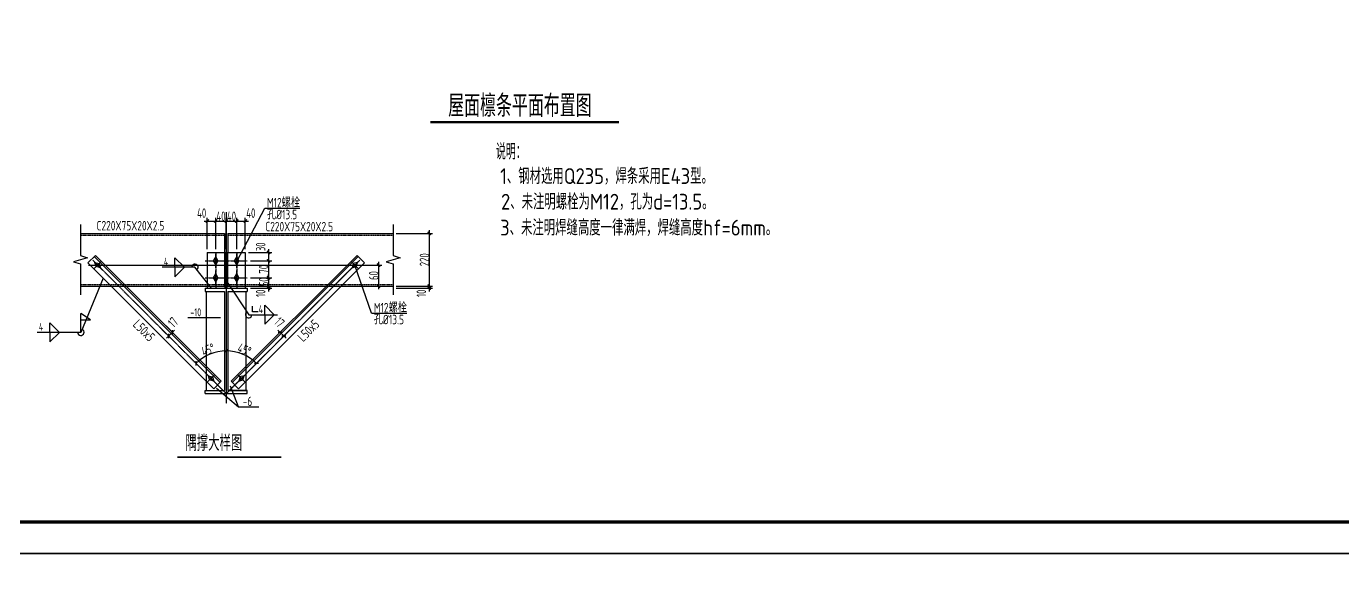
# Model space of a CAD drawing. Extents: x -73672 to 366960, y -527333 to 140666.
# Drawn here: x 250226 to 291866, y -359608 to -342457 of the extents above; entities that cross this region are included whole.
import ezdxf
from ezdxf.enums import TextEntityAlignment as Align

# ---------------------------------------------------------------- set-up
doc = ezdxf.new("R2010")
doc.units = 0
doc.header["$LTSCALE"] = 1000
doc.header["$MEASUREMENT"] = 0
for name, pattern in [('CENTER2', [1.125, 0.75, -0.125, 0.125, -0.125]), ('DASHED', [19.05, 12.7, -6.35]), ('HIDDEN', [0.375, 0.25, -0.125])]:
    doc.linetypes.add(name, pattern=pattern)
for name, color, linetype in [('02', 3, 'Continuous'), ('AXIS', 3, 'Continuous'), ('Colum', 2, 'Continuous'), ('DIM', 3, 'Continuous'), ('DIM_SYMB', 3, 'Continuous'), ('PUB_TITLE', 4, 'Continuous'), ('STEEL_DASH', 7, 'DASHED'), ('TEXT', 3, 'Continuous'), ('THIN', 7, 'Continuous'), ('Weld', 7, 'Continuous'), ('WELD_TEXT', 7, 'Continuous'), ('文字', 7, 'Continuous'), ('螺栓', 6, 'Continuous')]:
    doc.layers.add(name, color=color, linetype=linetype)
doc.styles.add('GBHZ', font='Tssdeng.shx', dxfattribs={"bigfont": 'gbcbig.shx'})
doc.styles.get("Standard").update_dxf_attribs({"font": 'gbenor.shx', "bigfont": 'gbcbig.shx'})
doc.styles.add('TSSD_Dimension', font='Tssdeng.shx', dxfattribs={"width": 0.7, "bigfont": '1hztxt.shx'})
doc.styles.add('TSSD_Label', font='Tssdeng.shx', dxfattribs={"width": 0.7, "bigfont": 'hztxt.shx'})
doc.styles.add('tsz', font='Tssdeng.shx', dxfattribs={"width": 0.8, "bigfont": 'Tssdchn.shx'})
doc.styles.add('样式 2', font='gbenor.shx', dxfattribs={"width": 0.7, "bigfont": 'gbcbig.shx'})
doc.dimstyles.new('TSSD_10_1', dxfattribs={"dimtxt": 300, "dimasz": 100, "dimexe": 100, "dimexo": 100, "dimgap": 1, "dimtad": 1, "dimdec": 0, "dimlfac": 0.1, "dimzin": 0, "dimdsep": 46, "dimtxsty": 'TSSD_Dimension', "dimblk": 'ARCHTICK', "dimcen": 0, "dimdle": 100, "dimclrd": 3, "dimclre": 3, "dimclrt": 7, "dimadec": 0, "dimazin": 0, "dimtfac": 1, "dimtdec": 0, "dimtix": 1, "dimtmove": 2, "dimatfit": 3, "dimfxl": 0, "dimtolj": 1, "dimtzin": 0, "dimarcsym": 0})
doc.dimstyles.new('TSSD_LEADER_STYLE_2.0', dxfattribs={"dimtxt": 6, "dimasz": 2, "dimexe": 2, "dimexo": 5, "dimgap": 0.09, "dimtad": 0, "dimtih": 1, "dimtoh": 1, "dimdec": 4, "dimzin": 0, "dimdsep": 46, "dimtxsty": 'Standard', "dimcen": 0.09, "dimdle": 2, "dimclrt": 2, "dimadec": 0, "dimazin": 0, "dimtfac": 1, "dimtdec": 4, "dimtofl": 0, "dimtmove": 0, "dimatfit": 3, "dimfxl": 0, "dimtolj": 1, "dimtzin": 0, "dimarcsym": 0})

# ---------------------------------------------------------------- blocks, each defined once
blk = doc.blocks.new('LS3')
for p, q in [((-5, 0), (5, 0)), ((-2, 0), (0, 3.5)), ((0, -3.5), (-2, 0)), ((0, -6.5), (0, 6.5)), ((0, 3.5), (2, 0)), ((2, 0), (0, -3.5))]:
    blk.add_line(p, q)
at = {"const_width": 1}
blk.add_lwpolyline([(-0.5, 0, 1), (0.5, 0, 1)], format="xyb", close=True, dxfattribs=at)
blk = doc.blocks.new('安装螺栓')
at = {"xscale": 0.3428571428594296, "yscale": 0.3428571428567011, "zscale": 0.3428571428571428}
blk.add_blockref('LS3', (0, 0), dxfattribs=at)
blk = doc.blocks.new('_ArchTick')
at = {"color": 0, "linetype": 'ByBlock', "const_width": 0.4}
blk.add_lwpolyline([(-0.5, -0.5), (0.5, 0.5)], dxfattribs=at)
blk = doc.blocks.new('*D7665')
at = {"layer": 'Defpoints', "color": 0}
for p in [(257150, -349606), (257217, -349873), (257889, -349873)]:
    blk.add_point(p, dxfattribs=at)
at = {"layer": 'DIM', "color": 3, "lineweight": -2}
for p, q in [((257250, -349606), (257989, -349606)), ((257889, -349506), (257889, -349973)), ((257317, -349873), (257989, -349873))]:
    blk.add_line(p, q, dxfattribs=at)
at = {"layer": 'DIM', "color": 3, "linetype": 'ByBlock', "lineweight": -2, "xscale": 100, "yscale": 100, "zscale": 100}
for p, rotation in [((257889, -349606), 90), ((257889, -349873), 270)]:
    blk.add_blockref('_ArchTick', p, dxfattribs=dict(at, rotation=rotation))
at = {"layer": 'DIM', "color": 7, "insert": (257639, -349429), "char_height": 300, "attachment_point": 5, "rotation": 90, "style": 'TSSD_Dimension'}
blk.add_mtext('\\A1;30', dxfattribs=at)
blk = doc.blocks.new('*D7666')
at = {"layer": 'Defpoints', "color": 0}
for p in [(257217, -349873), (257217, -350406), (257889, -350406)]:
    blk.add_point(p, dxfattribs=at)
at = {"layer": 'DIM', "color": 3, "lineweight": -2}
for p, q in [((257889, -349773), (257889, -350506)), ((257317, -349873), (257989, -349873)), ((257317, -350406), (257989, -350406))]:
    blk.add_line(p, q, dxfattribs=at)
at = {"layer": 'DIM', "color": 3, "linetype": 'ByBlock', "lineweight": -2, "xscale": 100, "yscale": 100, "zscale": 100}
for p, rotation in [((257889, -349873), 90), ((257889, -350406), 270)]:
    blk.add_blockref('_ArchTick', p, dxfattribs=dict(at, rotation=rotation))
at = {"layer": 'DIM', "color": 7, "insert": (257738, -350139), "char_height": 300, "attachment_point": 5, "rotation": 90, "style": 'TSSD_Dimension'}
blk.add_mtext('\\A1;70', dxfattribs=at)
blk = doc.blocks.new('*D7667')
at = {"layer": 'Defpoints', "color": 0}
for p in [(257217, -350406), (257150, -350673), (257889, -350673)]:
    blk.add_point(p, dxfattribs=at)
at = {"layer": 'DIM', "color": 3, "lineweight": -2}
for p, q in [((257317, -350406), (257989, -350406)), ((257889, -350306), (257889, -350773)), ((257889, -350406), (257889, -350306)), ((257250, -350673), (257989, -350673)), ((257889, -350673), (257889, -350773))]:
    blk.add_line(p, q, dxfattribs=at)
at = {"layer": 'DIM', "color": 3, "linetype": 'ByBlock', "lineweight": -2, "xscale": 100, "yscale": 100, "zscale": 100}
for p, rotation in [((257889, -350406), 270), ((257889, -350673), 90)]:
    blk.add_blockref('_ArchTick', p, dxfattribs=dict(at, rotation=rotation))
at = {"layer": 'DIM', "color": 7, "insert": (257738, -350539), "char_height": 300, "attachment_point": 5, "rotation": 90, "style": 'TSSD_Dimension'}
blk.add_mtext('\\A1;50', dxfattribs=at)
blk = doc.blocks.new('*D7668')
at = {"layer": 'Defpoints', "color": 0}
for p in [(257150, -350673), (257217, -350739), (257889, -350739)]:
    blk.add_point(p, dxfattribs=at)
at = {"layer": 'DIM', "color": 3, "lineweight": -2}
for p, q in [((257889, -350573), (257889, -350839)), ((257250, -350673), (257989, -350673)), ((257317, -350739), (257989, -350739))]:
    blk.add_line(p, q, dxfattribs=at)
at = {"layer": 'DIM', "color": 3, "linetype": 'ByBlock', "lineweight": -2, "xscale": 100, "yscale": 100, "zscale": 100}
for p, rotation in [((257889, -350673), 90), ((257889, -350739), 270)]:
    blk.add_blockref('_ArchTick', p, dxfattribs=dict(at, rotation=rotation))
at = {"layer": 'DIM', "color": 7, "insert": (257639, -350901), "char_height": 300, "attachment_point": 5, "rotation": 90, "style": 'TSSD_Dimension'}
blk.add_mtext('\\A1;10', dxfattribs=at)
blk = doc.blocks.new('*D7669')
at = {"layer": 'Defpoints', "color": 0}
for p in [(261829, -349006), (261829, -350673), (262972, -350673)]:
    blk.add_point(p, dxfattribs=at)
at = {"layer": 'DIM', "color": 3, "lineweight": -2}
for p, q in [((262972, -348906), (262972, -350773)), ((261929, -349006), (263072, -349006)), ((261929, -350673), (263072, -350673))]:
    blk.add_line(p, q, dxfattribs=at)
at = {"layer": 'DIM', "color": 3, "linetype": 'ByBlock', "lineweight": -2, "xscale": 100, "yscale": 100, "zscale": 100}
for p, rotation in [((262972, -349006), 90), ((262972, -350673), 270)]:
    blk.add_blockref('_ArchTick', p, dxfattribs=dict(at, rotation=rotation))
at = {"layer": 'DIM', "color": 7, "insert": (262821, -349839), "char_height": 300, "attachment_point": 5, "rotation": 90, "style": 'TSSD_Dimension'}
blk.add_mtext('\\A1;220', dxfattribs=at)
blk = doc.blocks.new('*D7670')
at = {"layer": 'Defpoints', "color": 0}
for p in [(261829, -350673), (261829, -350739), (262972, -350739)]:
    blk.add_point(p, dxfattribs=at)
at = {"layer": 'DIM', "color": 3, "lineweight": -2}
for p, q in [((262972, -350573), (262972, -350839)), ((261929, -350673), (263072, -350673)), ((261929, -350739), (263072, -350739))]:
    blk.add_line(p, q, dxfattribs=at)
at = {"layer": 'DIM', "color": 3, "linetype": 'ByBlock', "lineweight": -2, "xscale": 100, "yscale": 100, "zscale": 100}
for p, rotation in [((262972, -350673), 90), ((262972, -350739), 270)]:
    blk.add_blockref('_ArchTick', p, dxfattribs=dict(at, rotation=rotation))
at = {"layer": 'DIM', "color": 7, "insert": (262722, -350901), "char_height": 300, "attachment_point": 5, "rotation": 90, "style": 'TSSD_Dimension'}
blk.add_mtext('\\A1;10', dxfattribs=at)
blk = doc.blocks.new('_WELD004')
at = {"color": 0, "linetype": 'ByBlock'}
for p, q in [((0, 1), (1, 0)), ((0, 0), (0, 1))]:
    blk.add_line(p, q, dxfattribs=at)
blk = doc.blocks.new('BF8_3')
for p, q in [((1.5, -1.57), (1.5, 1.43)), ((-1.5, -1.57), (1.5, -1.57))]:
    blk.add_line(p, q)
blk = doc.blocks.new('*D7671')
at = {"layer": 'Defpoints', "color": 0}
for p in [(256217, -348614), (255950, -349606), (256217, -349606)]:
    blk.add_point(p, dxfattribs=at)
at = {"layer": 'DIM', "color": 3, "lineweight": -2}
for p, q in [((255950, -349506), (255950, -348514)), ((256217, -349506), (256217, -348514)), ((255850, -348614), (256317, -348614))]:
    blk.add_line(p, q, dxfattribs=at)
at = {"layer": 'DIM', "color": 3, "linetype": 'ByBlock', "lineweight": -2, "xscale": 100, "yscale": 100, "zscale": 100, "rotation": 180}
blk.add_blockref('_ArchTick', (255950, -348614), dxfattribs=at)
at = {"layer": 'DIM', "color": 3, "linetype": 'ByBlock', "lineweight": -2, "xscale": 100, "yscale": 100, "zscale": 100}
blk.add_blockref('_ArchTick', (256217, -348614), dxfattribs=at)
at = {"layer": 'DIM', "color": 7, "insert": (255773, -348364), "char_height": 300, "attachment_point": 5, "style": 'TSSD_Dimension'}
blk.add_mtext('\\A1;40', dxfattribs=at)
blk = doc.blocks.new('*D7672')
at = {"layer": 'Defpoints', "color": 0}
for p in [(256550, -348614), (256217, -349606), (256550, -349606)]:
    blk.add_point(p, dxfattribs=at)
at = {"layer": 'DIM', "color": 3, "lineweight": -2}
for p, q in [((256217, -349506), (256217, -348514)), ((256550, -349506), (256550, -348514)), ((256117, -348614), (256650, -348614))]:
    blk.add_line(p, q, dxfattribs=at)
at = {"layer": 'DIM', "color": 3, "linetype": 'ByBlock', "lineweight": -2, "xscale": 100, "yscale": 100, "zscale": 100, "rotation": 180}
blk.add_blockref('_ArchTick', (256217, -348614), dxfattribs=at)
at = {"layer": 'DIM', "color": 3, "linetype": 'ByBlock', "lineweight": -2, "xscale": 100, "yscale": 100, "zscale": 100}
blk.add_blockref('_ArchTick', (256550, -348614), dxfattribs=at)
at = {"layer": 'DIM', "color": 7, "insert": (256383, -348463), "char_height": 300, "attachment_point": 5, "style": 'TSSD_Dimension'}
blk.add_mtext('\\A1;40', dxfattribs=at)
blk = doc.blocks.new('*D7673')
at = {"layer": 'Defpoints', "color": 0}
for p in [(256883, -348614), (256550, -349606), (256883, -349606)]:
    blk.add_point(p, dxfattribs=at)
at = {"layer": 'DIM', "color": 3, "lineweight": -2}
for p, q in [((256550, -349506), (256550, -348514)), ((256883, -349506), (256883, -348514)), ((256450, -348614), (256983, -348614))]:
    blk.add_line(p, q, dxfattribs=at)
at = {"layer": 'DIM', "color": 3, "linetype": 'ByBlock', "lineweight": -2, "xscale": 100, "yscale": 100, "zscale": 100, "rotation": 180}
blk.add_blockref('_ArchTick', (256550, -348614), dxfattribs=at)
at = {"layer": 'DIM', "color": 3, "linetype": 'ByBlock', "lineweight": -2, "xscale": 100, "yscale": 100, "zscale": 100}
blk.add_blockref('_ArchTick', (256883, -348614), dxfattribs=at)
at = {"layer": 'DIM', "color": 7, "insert": (256717, -348463), "char_height": 300, "attachment_point": 5, "style": 'TSSD_Dimension'}
blk.add_mtext('\\A1;40', dxfattribs=at)
blk = doc.blocks.new('*D7674')
at = {"layer": 'Defpoints', "color": 0}
for p in [(257150, -348614), (256883, -349606), (257150, -349606)]:
    blk.add_point(p, dxfattribs=at)
at = {"layer": 'DIM', "color": 3, "lineweight": -2}
for p, q in [((256883, -349506), (256883, -348514)), ((257150, -349506), (257150, -348514)), ((256783, -348614), (257250, -348614))]:
    blk.add_line(p, q, dxfattribs=at)
at = {"layer": 'DIM', "color": 3, "linetype": 'ByBlock', "lineweight": -2, "xscale": 100, "yscale": 100, "zscale": 100, "rotation": 180}
blk.add_blockref('_ArchTick', (256883, -348614), dxfattribs=at)
at = {"layer": 'DIM', "color": 3, "linetype": 'ByBlock', "lineweight": -2, "xscale": 100, "yscale": 100, "zscale": 100}
blk.add_blockref('_ArchTick', (257150, -348614), dxfattribs=at)
at = {"layer": 'DIM', "color": 7, "insert": (257327, -348364), "char_height": 300, "attachment_point": 5, "style": 'TSSD_Dimension'}
blk.add_mtext('\\A1;40', dxfattribs=at)
blk = doc.blocks.new('*D7675')
at = {"layer": 'Defpoints', "color": 0}
for p in [(256550, -348333), (252365, -349888), (256200, -352766), (256550, -354073), (256550, -354385)]:
    blk.add_point(p, dxfattribs=at)
at = {"layer": 'DIM', "color": 3, "lineweight": -2}
blk.add_arc((256550, -354073), 1353, 90, 135, dxfattribs=at)
at = {"layer": 'DIM', "color": 3, "linetype": 'ByBlock', "lineweight": -2, "xscale": 100, "yscale": 100, "zscale": 100}
blk.add_blockref('_ArchTick', (256550, -352720), dxfattribs=at)
at = {"layer": 'DIM', "color": 3, "linetype": 'ByBlock', "lineweight": -2, "xscale": 100, "yscale": 100, "zscale": 100, "rotation": 225.000000000102}
blk.add_blockref('_ArchTick', (255594, -353116), dxfattribs=at)
at = {"layer": 'DIM', "color": 7, "insert": (255975, -352684), "char_height": 300, "attachment_point": 5, "rotation": 22.5, "style": 'TSSD_Dimension'}
blk.add_mtext('\\A1;45%%d', dxfattribs=at)
blk = doc.blocks.new('*D7676')
at = {"layer": 'Defpoints', "color": 0}
for p in [(254458, -351981), (254575, -351863), (254845, -352133)]:
    blk.add_point(p, dxfattribs=at)
at = {"layer": 'DIM', "color": 3, "lineweight": -2}
for p, q in [((254528, -352051), (254798, -352321)), ((254646, -351933), (254916, -352203)), ((254657, -352321), (254916, -352062))]:
    blk.add_line(p, q, dxfattribs=at)
at = {"layer": 'DIM', "color": 3, "linetype": 'ByBlock', "lineweight": -2, "xscale": 100, "yscale": 100, "zscale": 100}
for p, rotation in [((254727, -352250), 225), ((254845, -352133), 45)]:
    blk.add_blockref('_ArchTick', p, dxfattribs=dict(at, rotation=rotation))
at = {"layer": 'DIM', "color": 7, "insert": (254867, -351818), "char_height": 300, "attachment_point": 5, "rotation": 45, "style": 'TSSD_Dimension'}
blk.add_mtext('\\A1;17', dxfattribs=at)
blk = doc.blocks.new('*D7677')
at = {"layer": 'Defpoints', "color": 0}
for p in [(256550, -348333), (260734, -349888), (257226, -352901), (256550, -354073), (256550, -354385)]:
    blk.add_point(p, dxfattribs=at)
at = {"layer": 'DIM', "color": 3, "lineweight": -2}
blk.add_arc((256550, -354073), 1353, 45, 90, dxfattribs=at)
at = {"layer": 'DIM', "color": 3, "linetype": 'ByBlock', "lineweight": -2, "xscale": 100, "yscale": 100, "zscale": 100}
for p, rotation in [((256550, -352720), 180), ((257506, -353116), 315)]:
    blk.add_blockref('_ArchTick', p, dxfattribs=dict(at, rotation=rotation))
at = {"layer": 'DIM', "color": 7, "insert": (257125, -352684), "char_height": 300, "attachment_point": 5, "rotation": 337.5, "style": 'TSSD_Dimension'}
blk.add_mtext('\\A1;45%%d', dxfattribs=at)
blk = doc.blocks.new('*D7678')
at = {"layer": 'Defpoints', "color": 0}
for p in [(258254, -352133), (258524, -351863), (258642, -351981)]:
    blk.add_point(p, dxfattribs=at)
at = {"layer": 'DIM', "color": 3, "lineweight": -2}
for p, q in [((258454, -351933), (258184, -352203)), ((258443, -352321), (258184, -352062)), ((258571, -352051), (258302, -352321))]:
    blk.add_line(p, q, dxfattribs=at)
at = {"layer": 'DIM', "color": 3, "linetype": 'ByBlock', "lineweight": -2, "xscale": 100, "yscale": 100, "zscale": 100}
for p, rotation in [((258254, -352133), 134.9999999963778), ((258372, -352250), 314.9999999963778)]:
    blk.add_blockref('_ArchTick', p, dxfattribs=dict(at, rotation=rotation))
at = {"layer": 'DIM', "color": 7, "insert": (258233, -351818), "char_height": 300, "attachment_point": 5, "rotation": 315, "style": 'TSSD_Dimension'}
blk.add_mtext('\\A1;17', dxfattribs=at)
blk = doc.blocks.new('*D7679')
at = {"layer": 'Defpoints', "color": 0}
for p in [(260617, -350006), (260617, -350673), (261367, -350673)]:
    blk.add_point(p, dxfattribs=at)
at = {"layer": 'DIM', "color": 3, "lineweight": -2}
for p, q in [((260717, -350006), (261467, -350006)), ((261367, -349906), (261367, -350773)), ((260717, -350673), (261467, -350673))]:
    blk.add_line(p, q, dxfattribs=at)
at = {"layer": 'DIM', "color": 3, "linetype": 'ByBlock', "lineweight": -2, "xscale": 100, "yscale": 100, "zscale": 100}
for p, rotation in [((261367, -350006), 90), ((261367, -350673), 270)]:
    blk.add_blockref('_ArchTick', p, dxfattribs=dict(at, rotation=rotation))
at = {"layer": 'DIM', "color": 7, "insert": (261216, -350339), "char_height": 300, "attachment_point": 5, "rotation": 90, "style": 'TSSD_Dimension'}
blk.add_mtext('\\A1;60', dxfattribs=at)
blk = doc.blocks.new('_WELD001')
at = {"linetype": 'ByBlock'}
h = blk.add_hatch(color=0, dxfattribs=at)
h.paths.add_polyline_path([(0, 1.2), (0, 0.8), (0.6, 0.8)], flags=17)
edge = h.paths.add_edge_path()
edge.add_line((0.6, 0.8), (0, 1.2))
edge.add_line((0, 0.8), (0.6, 0.8))
edge.add_line((0, 0), (0, 1.2))
at = {"color": 0, "linetype": 'ByBlock'}
for p, q in [((0, 0), (0, 1.2)), ((0.6, 0.8), (0, 1.2)), ((0, 0.8), (0.6, 0.8))]:
    blk.add_line(p, q, dxfattribs=at)

msp = doc.modelspace()

# ---------------------------------------------------------------- linework, layer by layer
for p, q in [((251937.81, -349006.11), (256499.88, -349006.11)), ((256499.88, -349006.11), (256499.88, -349606.11)), ((256599.88, -349006.11), (261829.41, -349006.11)), ((256599.88, -349006.11), (256599.88, -349606.11)), ((252176.81, -349935.4), (252412.51, -349699.69)), ((256358.25, -353716.15), (252377.15, -349735.05)), ((256393.61, -353680.79), (252412.51, -349699.69)), ((255949.88, -349606.11), (255949.88, -350739.44)), ((255949.88, -349606.11), (257149.88, -349606.11)), ((256519.88, -350739.44), (256519.88, -349606.11)), ((256579.88, -350739.44), (256579.88, -349606.11)), ((256706.16, -353680.79), (260687.26, -349699.69)), ((256741.52, -353716.15), (260722.62, -349735.05)), ((257149.88, -349606.11), (257149.88, -350739.44)), ((260922.96, -349935.4), (260687.26, -349699.69)), ((256157.9, -353916.5), (252176.81, -349935.4)), ((256941.87, -353916.5), (260922.96, -349935.4)), ((261145.48, -351532.16), (260616.55, -350006.11)), ((251937.81, -350672.77), (255949.88, -350672.77)), ((255883.22, -350739.44), (255883.22, -350839.44)), ((255883.22, -350739.44), (257216.55, -350739.44)), ((255883.22, -350839.44), (256499.88, -350839.44)), ((255921.59, -353972.77), (255921.59, -350839.44)), ((256499.88, -350672.77), (256499.88, -350622.77)), ((256499.88, -350839.44), (256499.88, -353972.77)), ((256599.88, -350839.44), (256599.88, -353972.77)), ((256599.88, -350839.44), (257216.55, -350839.44)), ((257149.88, -350672.77), (261829.41, -350672.77)), ((257178.18, -353972.77), (257178.18, -350839.44)), ((257216.55, -350739.44), (257216.55, -350839.44)), ((256157.9, -353916.5), (256393.61, -353680.79)), ((256246.7, -353905.16), (256939.09, -354495.66)), ((256939.09, -354495.66), (256687.78, -353831.63)), ((256941.87, -353916.5), (256706.16, -353680.79)), ((255883.22, -353972.77), (256499.88, -353972.77)), ((255883.22, -354072.77), (255883.22, -353972.77)), ((255883.22, -354072.77), (257216.55, -354072.77)), ((256599.88, -353972.77), (257216.55, -353972.77)), ((257216.55, -353972.77), (256599.88, -353972.77)), ((257216.55, -354072.77), (257216.55, -353972.77)), ((256939.09, -354495.66), (257583.2, -354495.66))]:
    msp.add_line(p, q)
at = {"layer": 'AXIS', "color": 1, "linetype": 'CENTER2', "ltscale": 0.02}
for p, q in [((256549.88, -348333.43), (256549.88, -354385.26)), ((252193.3, -350006.11), (260852.25, -350006.11)), ((256549.88, -354072.77), (252365.37, -349888.26)), ((256549.88, -354072.77), (260734.4, -349888.26))]:
    msp.add_line(p, q, dxfattribs=at)
at = {"layer": 'AXIS', "color": 1, "linetype": 'CENTER2', "ltscale": 0.01}
for p, q in [((256216.55, -349606.11), (256216.55, -350739.44)), ((256883.22, -349606.11), (256883.22, -350739.44)), ((255883.22, -349872.77), (257216.55, -349872.77)), ((255883.22, -350406.11), (257216.55, -350406.11))]:
    msp.add_line(p, q, dxfattribs=at)
at = {"layer": 'Colum', "color": 3, "linetype": 'HIDDEN', "ltscale": 0.01}
for p, q in [((251937.81, -349056.11), (256499.88, -349056.11)), ((256599.88, -349056.11), (261829.41, -349056.11)), ((251937.81, -350622.77), (256499.88, -350622.77)), ((256599.88, -350622.77), (261829.41, -350622.77))]:
    msp.add_line(p, q, dxfattribs=at)
at = {"layer": 'DIM_SYMB', "const_width": 70}
msp.add_lwpolyline([(263010.45, -345484.65), (268975.2, -345484.65)], dxfattribs=at)
at = {"layer": 'PUB_TITLE'}
for points in [[(185241.64, -359133.5), (333941.64, -359133.5), (333941.64, -275033.5), (185241.64, -275033.5)], [(185241.64, -443233.5), (333941.64, -443233.5), (333941.64, -359133.5), (185241.64, -359133.5)]]:
    msp.add_lwpolyline(points, close=True, dxfattribs=at)
at = {"layer": 'PUB_TITLE', "const_width": 100}
msp.add_lwpolyline([(187741.64, -358133.5), (332941.64, -358133.5), (332941.64, -276033.5), (187741.64, -276033.5)], close=True, dxfattribs=at)
at = {"layer": 'STEEL_DASH'}
for p, q in [((256499.88, -349606.11), (256499.88, -350672.77)), ((256599.88, -350672.77), (256599.88, -349606.11)), ((255949.88, -350672.77), (256499.88, -350672.77)), ((256599.88, -350672.77), (257149.88, -350672.77)), ((255921.59, -353680.18), (255921.59, -353379.96)), ((257178.18, -353680.18), (257178.18, -353379.96))]:
    msp.add_line(p, q, dxfattribs=at)
at = {"layer": 'TEXT'}
for p, q in [((256900.36, -349872.77), (257765.88, -348211.57)), ((257765.88, -348211.57), (258880.5, -348211.57)), ((261145.48, -351532.16), (262260.1, -351532.16))]:
    msp.add_line(p, q, dxfattribs=at)
at = {"layer": 'THIN'}
for points in [[(251937.81, -348726.11), (251937.81, -349709.44), (252157.81, -349779.44), (251717.81, -349899.44), (251937.81, -349969.44), (251937.81, -350952.77)], [(261829.41, -348726.11), (261829.41, -349709.44), (262049.41, -349779.44), (261609.41, -349899.44), (261829.41, -349969.44), (261829.41, -350952.77)]]:
    msp.add_lwpolyline(points, dxfattribs=at)
at = {"layer": 'Weld'}
for p, q in [((255560.17, -350076.54), (254525.66, -350076.54)), ((256364.72, -351670.52), (255330.22, -351670.52)), ((257259.48, -351577.92), (258168.15, -351577.92)), ((251951.75, -352134.93), (250571.92, -352134.93))]:
    msp.add_line(p, q, dxfattribs=at)
for centre, start, end in [((255560.17, -350076.54), 308.231454, 180), ((257259.48, -351577.92), 123.483722, 0), ((251951.75, -352134.93), 180, 67.675073)]:
    msp.add_arc(centre, 100, start, end, dxfattribs=at)
at = {"layer": '文字', "const_width": 60}
msp.add_lwpolyline([(254999.28, -356083.24), (258291.68, -356083.24)], dxfattribs=at)

# ---------------------------------------------------------------- block references
at = {"layer": 'AXIS', "color": 1, "linetype": 'CENTER2', "ltscale": 0.01, "xscale": 100, "yscale": 100, "zscale": 100}
msp.add_blockref('安装螺栓', (256216.55, -349872.77), dxfattribs=at)
at = {"layer": 'TEXT', "xscale": -58.33333334326744, "yscale": 58.33333332836628, "zscale": 58.33333333333327}
msp.add_blockref('BF8_3', (257470.99, -351395.02), dxfattribs=at)
at = {"layer": 'Weld'}
for name, p, xscale, yscale, zscale in [('_WELD004', (254925.66, -350076.54), 300, 300, 300), ('_WELD004', (257768.15, -351577.92), 300, 300, 300), ('_WELD004', (250971.92, -352134.93), 300, 300, 300), ('_WELD001', (251951.75, -352134.93), 500, 500, 500)]:
    msp.add_blockref(name, p, dxfattribs=dict(at, xscale=xscale, yscale=yscale, zscale=zscale))
at = {"layer": 'Weld', "xscale": -300, "yscale": 300, "zscale": 300, "rotation": 180}
for p in [(254925.66, -350076.54), (257768.15, -351577.92), (250971.92, -352134.93)]:
    msp.add_blockref('_WELD004', p, dxfattribs=at)
at = {"layer": '螺栓', "linetype": 'ByBlock', "yscale": 100, "zscale": 100}
for p, xscale, rotation in [((252483.22, -350006.11), 99.99999999552027, 44.99999999999999), ((260616.55, -350006.11), -99.99999999552027, 315), ((256069.33, -353592.22), 99.99999999552027, 44.99999999999999), ((257030.44, -353592.22), -99.99999999552027, 315)]:
    msp.add_blockref('安装螺栓', p, dxfattribs=dict(at, xscale=xscale, rotation=rotation))
at = {"layer": '螺栓', "linetype": 'ByBlock', "xscale": 100, "yscale": 100, "zscale": 100}
for p in [(256883.22, -349872.77), (256216.55, -350406.11), (256883.22, -350406.11)]:
    msp.add_blockref('安装螺栓', p, dxfattribs=at)

# ---------------------------------------------------------------- texts
at = {"layer": '02', "style": '样式 2'}
for s, height, p in [('屋面檩条平面布置图', 700, (263572.51, -345319.64)), ('1、钢材选用Q235，焊条采用E43型。', 500, (265214.08, -347443.55)), ('2、未注明螺栓为M12，孔为d=13.5。', 500, (265243.08, -348253.52)), ('3、未注明焊缝高度一律满焊，焊缝高度hf=6mm。', 500, (265214.08, -349073.12)), ('隅撑大样图', 500, (255257.81, -355884.92))]:
    msp.add_text(s, height=height, dxfattribs=at).set_placement(p)
at = {"layer": '02', "style": 'GBHZ', "width": 0.7}
msp.add_text('说明：', height=500, dxfattribs=at).set_placement((265079.11, -346668.08))
at = {"layer": 'TEXT', "style": 'tsz', "width": 0.75}
for s, p in [('M12螺栓', (258364.51, -348183.23)), ('孔%%C13.5', (258314.14, -348558.59)), ('M12螺栓', (261744.11, -351503.82)), ('孔%%C13.5', (261693.74, -351879.19))]:
    msp.add_text(s, height=300, dxfattribs=at).set_placement(p, align=Align.CENTER)
for s, p in [('C220X75X20X2.5', (252449.57, -348911.96)), ('C220X75X20X2.5', (257788.1, -348939.86)), ('-6', (257070.01, -354466.57))]:
    msp.add_text(s, height=300, dxfattribs=at).set_placement(p)
for rotation, p in [(315, (253574.59, -351913.76)), (45, (258986.69, -352452.25))]:
    msp.add_text('L50x5', height=300, rotation=rotation, dxfattribs=at).set_placement(p)
at = {"layer": 'WELD_TEXT', "style": 'TSSD_Label', "width": 0.7}
for s, p in [('4', (254575.66, -350026.54)), ('-10', (255412.19, -351626.16)), ('4', (257574.14, -351527.92)), ('4', (250621.92, -352084.93))]:
    msp.add_text(s, height=250, dxfattribs=at).set_placement(p)

# ---------------------------------------------------------------- dimensions: what is measured, and where the dimension line sits
at = {"layer": 'DIM'}
for base, line2, picture, middle in [((256199.83, -352766.34), ((256549.88, -354072.77), (252365.37, -349888.26)), '*D7675', (255974.51, -352683.7)), ((257226.14, -352901.46), ((256549.88, -354072.77), (260734.4, -349888.26)), '*D7677', (257125.26, -352683.7))]:
    dim = msp.add_angular_dim_2l(base=base, line1=((256549.88, -348333.43), (256549.88, -354385.26)), line2=line2, dimstyle='TSSD_10_1', dxfattribs=at)
    dim.commit()
    dim.dimension.update_dxf_attribs({"geometry": picture, "text_midpoint": middle})
for base, p1, p2, picture, middle in [((256216.55, -348613.75), (255949.88, -349606.11), (256216.55, -349606.11), '*D7671', (255772.58, -348363.75)), ((257149.88, -348613.75), (256883.22, -349606.11), (257149.88, -349606.11), '*D7674', (257327.19, -348363.75))]:
    dim = msp.add_linear_dim(base=base, p1=p1, p2=p2, text='40', dimstyle='TSSD_10_1', dxfattribs=at)
    dim.commit()
    dim.dimension.update_dxf_attribs({"geometry": picture, "text_midpoint": middle, "dimtype": 160})
for base, p1, p2, picture, middle in [((256549.88, -348613.75), (256216.55, -349606.11), (256549.88, -349606.11), '*D7672', (256383.22, -348462.75)), ((256883.22, -348613.75), (256549.88, -349606.11), (256883.22, -349606.11), '*D7673', (256716.55, -348462.75))]:
    dim = msp.add_linear_dim(base=base, p1=p1, p2=p2, text='40', dimstyle='TSSD_10_1', dxfattribs=at)
    dim.commit()
    dim.dimension.update_dxf_attribs({"geometry": picture, "text_midpoint": middle})
for base, p1, p2, text, picture, middle in [((262972.21, -350672.77), (261829.41, -349006.11), (261829.41, -350672.77), '220', '*D7669', (262821.21, -349839.44)), ((257889.3, -350406.11), (257216.55, -349872.77), (257216.55, -350406.11), '70', '*D7666', (257738.3, -350139.44)), ((261366.53, -350672.77), (260616.55, -350006.11), (260616.55, -350672.77), '60', '*D7679', (261215.53, -350339.44)), ((257889.3, -350672.77), (257216.55, -350406.11), (257149.88, -350672.77), '50', '*D7667', (257738.3, -350539.44))]:
    dim = msp.add_linear_dim(base=base, p1=p1, p2=p2, angle=90, text=text, dimstyle='TSSD_10_1', dxfattribs=at)
    dim.commit()
    dim.dimension.update_dxf_attribs({"geometry": picture, "text_midpoint": middle})
for base, p1, p2, text, picture, middle in [((257889.3, -349872.77), (257149.88, -349606.11), (257216.55, -349872.77), '30', '*D7665', (257639.3, -349428.8)), ((257889.3, -350739.44), (257149.88, -350672.77), (257216.55, -350739.44), '10', '*D7668', (257639.3, -350900.59)), ((262972.21, -350739.44), (261829.41, -350672.77), (261829.41, -350739.44), '10', '*D7670', (262722.21, -350900.59))]:
    dim = msp.add_linear_dim(base=base, p1=p1, p2=p2, angle=90, text=text, dimstyle='TSSD_10_1', dxfattribs=at)
    dim.commit()
    dim.dimension.update_dxf_attribs({"geometry": picture, "text_midpoint": middle, "dimtype": 160})
for base, p1, p2, angle, picture, middle in [((254845.33, -352132.52), (254457.63, -351980.52), (254575.48, -351862.66), 45, '*D7676', (254866.92, -351817.56)), ((258254.44, -352132.52), (258642.14, -351980.52), (258524.29, -351862.66), 135, '*D7678', (258232.85, -351817.56))]:
    dim = msp.add_linear_dim(base=base, p1=p1, p2=p2, angle=angle, dimstyle='TSSD_10_1', dxfattribs=at)
    dim.commit()
    dim.dimension.update_dxf_attribs({"geometry": picture, "text_midpoint": middle, "dimtype": 161})

# ---------------------------------------------------------------- leaders
at = {"layer": 'Weld'}
for points in [[(256082.41, -350739.44), (255560.17, -350076.54)], [(252657.55, -350416.14), (251951.75, -352134.93)], [(256579.88, -350550.54), (257259.48, -351577.92)]]:
    msp.add_leader(points, dimstyle='TSSD_LEADER_STYLE_2.0', dxfattribs=at)

doc.saveas('drawing.dxf')
